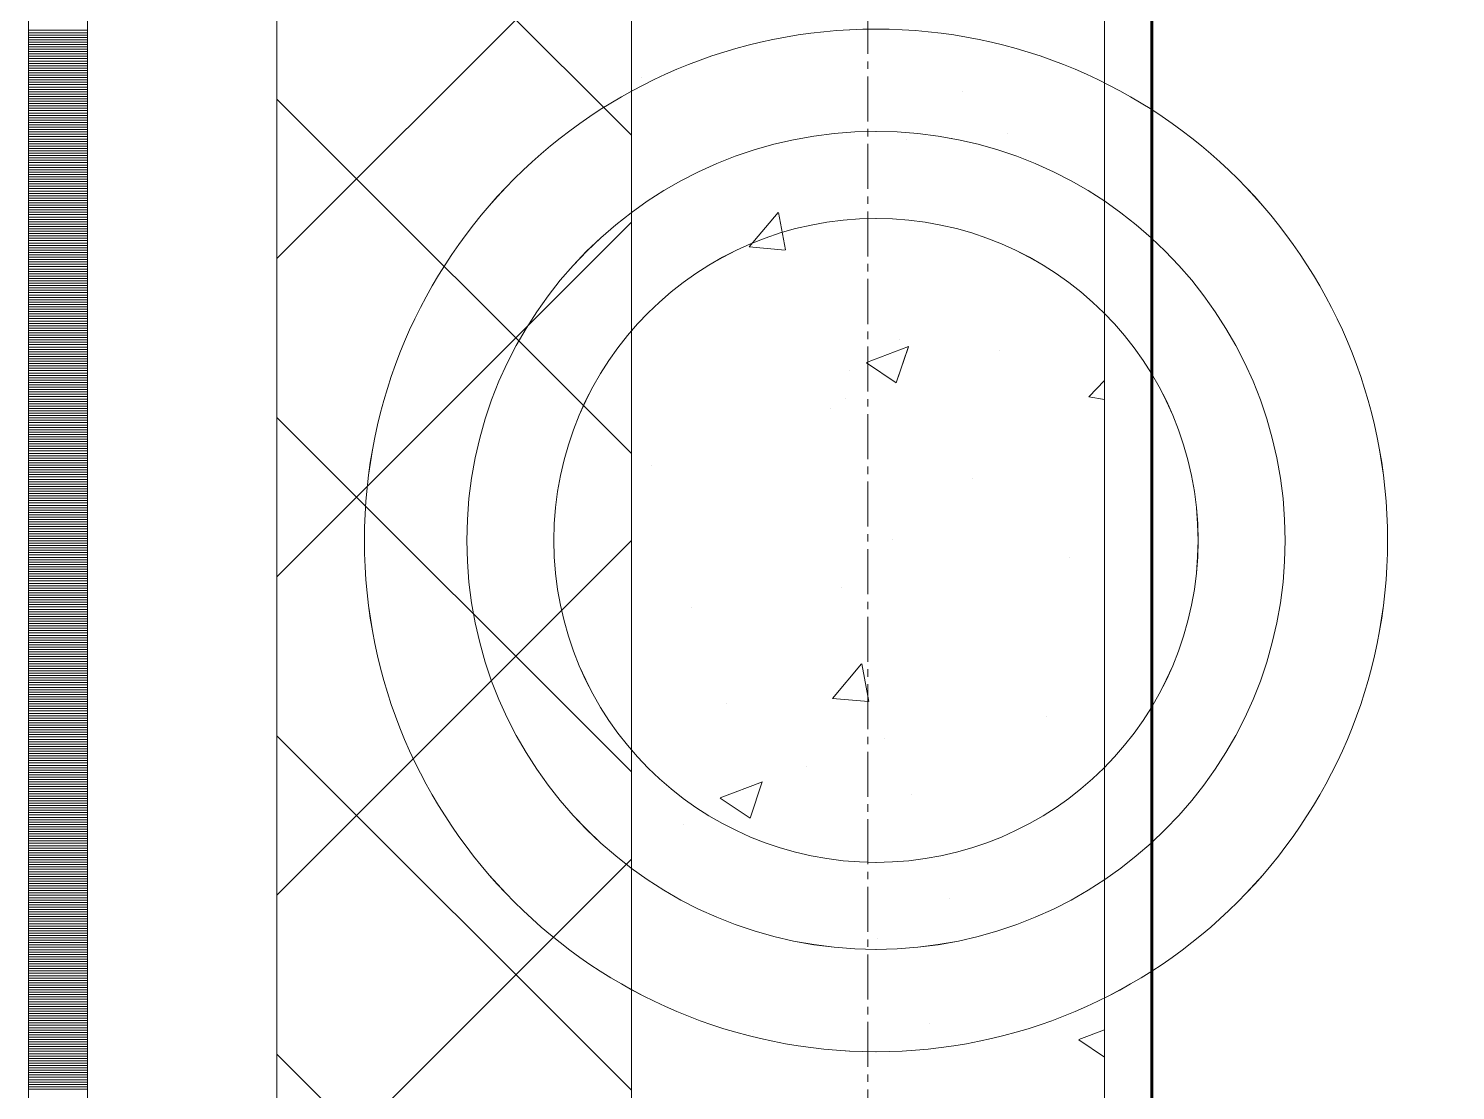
# Model space of a CAD drawing. Header units: millimetres. Extents: x 470010 to 1231400, y -134005 to 421770.
# Drawn here: x 672519 to 673122, y -78002 to -77553 of the extents above; entities that cross this region are included whole.
import ezdxf
from ezdxf.enums import TextEntityAlignment as Align

# ---------------------------------------------------------------- set-up
doc = ezdxf.new("R2010")
doc.units = ezdxf.units.MM
doc.linetypes.add('CENTER2', pattern=[28.575, 19.05, -3.175, 3.175, -3.175])
doc.linetypes.add('DASHED', pattern=[19.05, 12.7, -6.35])
doc.layers.get('Defpoints').update_dxf_attribs({"color": 140})
for name, color, linetype, lineweight in [('0) шп потолок', 3, 'Continuous', 60), ('АР_Стены ПЕНОблок', 52, 'Continuous', 20), ('АР_Тонкая', 254, 'Continuous', 5), ('АР_Утеплитель', 31, 'Continuous', 0), ('АР_Штриховка', 8, 'Continuous', 0)]:
    doc.layers.add(name, color=color, linetype=linetype, lineweight=lineweight)
doc.layers.add('АР_Делит', color=120, linetype='Continuous', lineweight=0, plot=False)
doc.layers.add('РД_Оси_100', color=7, linetype='Continuous', lineweight=0, true_color=0x525252)
doc.styles.add('style1', font='ARIALN.TTF')

# ---------------------------------------------------------------- blocks, each defined once
blk = doc.blocks.new('СОШ_2200_АР_ОСИ_М100_28.05.24')
at = {"layer": 'АР_Делит', "color": 251, "linetype": 'DASHED', "true_color": 0x636466}
blk.add_lwpolyline([(114955, 135155), (114955, -355), (93595.036, -355), (93595.036, 13855), (94145, 13855), (94145, 68320), (66055, 68320), (66055, 13857.73), (83455, 13857.73), (83455, -355), (45245, -355), (45245, 13145), (44695, 13145), (44695, 26755), (45245, 26755), (45245, 68320), (20455, 68320), (20455, 26755), (27955, 26755), (27955, 13145), (-355, 13145), (-355, 100855)], dxfattribs=at)
at = {"layer": 'РД_Оси_100', "color": 251, "linetype": 'CENTER2', "true_color": 0x636466}
blk.add_line((0, -6155), (0, 139938.679), dxfattribs=at)
blk = doc.blocks.new('A$C9108343f')
at = {"layer": '0) шп потолок'}
blk.add_lwpolyline([(14854.96, 26375), (14854.96, 29445), (7274.96, 29445), (7274.96, 20375), (14854.96, 20375), (14854.96, 25235)], dxfattribs=at)
at = {"layer": 'АР_Делит', "color": 18, "true_color": 0x000000}
for radius in [216.34, 173.04, 136.21]:
    blk.add_circle((7158.34, 22596.92), radius, dxfattribs=at)
at = {"layer": 'АР_Стены ПЕНОблок', "color": 18, "linetype": 'Continuous', "lineweight": 20, "true_color": 0x000000}
for p, q in [((7054.96, 97555), (7054.96, 21355)), ((7254.96, 21355), (7254.96, 97555))]:
    blk.add_line(p, q, dxfattribs=at)
at = {"layer": 'АР_Тонкая', "color": 18, "linetype": 'Continuous', "lineweight": 5, "true_color": 0x000000}
for p, q in [((6799.96, 97555), (6799.96, 21355)), ((6824.96, 97555), (6824.96, 21355)), ((6824.96, 21355), (6824.96, 97555)), ((6904.96, 21355), (6904.96, 97555))]:
    blk.add_line(p, q, dxfattribs=at)
at = {"layer": 'АР_Утеплитель', "color": 18, "linetype": 'Continuous', "lineweight": 0, "true_color": 0x000000}
for p, q in [((6904.96, 97555), (6904.96, 21355)), ((7054.96, 21355), (7054.96, 97555))]:
    blk.add_line(p, q, dxfattribs=at)
at = {"layer": 'АР_Штриховка', "color": 18, "linetype": 'Continuous', "lineweight": 0, "true_color": 0x000000}
for p, q in [((7054.96, 22768.37), (6904.96, 22918.37)), ((6904.96, 22716.23), (7054.96, 22866.23)), ((6799.96, 22812.75), (6824.96, 22812.75)), ((6799.96, 22811.75), (6824.96, 22811.75)), ((6799.96, 22810.75), (6824.96, 22810.75)), ((6799.96, 22809.75), (6824.96, 22809.75)), ((6799.96, 22808.75), (6824.96, 22808.75)), ((6799.96, 22807.75), (6824.96, 22807.75)), ((6799.96, 22806.75), (6824.96, 22806.75)), ((6799.96, 22805.75), (6824.96, 22805.75)), ((6799.96, 22804.75), (6824.96, 22804.75)), ((6799.96, 22803.75), (6824.96, 22803.75)), ((6799.96, 22802.75), (6824.96, 22802.75)), ((6799.96, 22801.75), (6824.96, 22801.75)), ((6799.96, 22800.75), (6824.96, 22800.75)), ((6799.96, 22799.75), (6824.96, 22799.75)), ((6799.96, 22798.75), (6824.96, 22798.75)), ((6799.96, 22797.75), (6824.96, 22797.75)), ((6799.96, 22796.75), (6824.96, 22796.75)), ((6799.96, 22795.75), (6824.96, 22795.75)), ((6799.96, 22794.75), (6824.96, 22794.75)), ((6799.96, 22793.75), (6824.96, 22793.75)), ((6799.96, 22792.75), (6824.96, 22792.75)), ((7059.36, 22792.65), (7059.36, 22792.65)), ((6799.96, 22791.75), (6824.96, 22791.75)), ((6799.96, 22790.75), (6824.96, 22790.75)), ((6799.96, 22789.75), (6824.96, 22789.75)), ((6799.96, 22788.75), (6824.96, 22788.75)), ((6799.96, 22787.75), (6824.96, 22787.75)), ((6799.96, 22786.75), (6824.96, 22786.75)), ((7194.95, 22786.92), (7194.95, 22786.92)), ((6799.96, 22785.75), (6824.96, 22785.75)), ((6799.96, 22784.75), (6824.96, 22784.75)), ((6799.96, 22783.75), (6824.96, 22783.75)), ((6799.96, 22782.75), (6824.96, 22782.75)), ((6799.96, 22781.75), (6824.96, 22781.75)), ((6799.96, 22780.75), (6824.96, 22780.75)), ((7054.96, 22633.66), (6904.96, 22783.66)), ((6799.96, 22779.75), (6824.96, 22779.75)), ((6799.96, 22778.75), (6824.96, 22778.75)), ((6799.96, 22777.75), (6824.96, 22777.75)), ((6799.96, 22776.75), (6824.96, 22776.75)), ((6799.96, 22775.75), (6824.96, 22775.75)), ((6799.96, 22774.75), (6824.96, 22774.75)), ((6799.96, 22773.75), (6824.96, 22773.75)), ((6799.96, 22772.75), (6824.96, 22772.75)), ((6799.96, 22771.75), (6824.96, 22771.75)), ((6799.96, 22770.75), (6824.96, 22770.75)), ((6799.96, 22769.75), (6824.96, 22769.75)), ((6799.96, 22768.75), (6824.96, 22768.75)), ((6799.96, 22767.75), (6824.96, 22767.75)), ((7213.86, 22769.07), (7213.86, 22769.07)), ((6799.96, 22766.75), (6824.96, 22766.75)), ((6799.96, 22765.75), (6824.96, 22765.75)), ((6799.96, 22764.75), (6824.96, 22764.75)), ((6799.96, 22763.75), (6824.96, 22763.75)), ((6799.96, 22762.75), (6824.96, 22762.75)), ((6799.96, 22761.75), (6824.96, 22761.75)), ((7171.34, 22766.57), (7171.34, 22766.57)), ((7190.36, 22767.16), (7190.36, 22767.16)), ((6799.96, 22760.75), (6824.96, 22760.75)), ((6799.96, 22759.75), (6824.96, 22759.75)), ((6799.96, 22758.75), (6824.96, 22758.75)), ((6799.96, 22757.75), (6824.96, 22757.75)), ((6799.96, 22756.75), (6824.96, 22756.75)), ((6799.96, 22755.75), (6824.96, 22755.75)), ((6799.96, 22754.75), (6824.96, 22754.75)), ((6799.96, 22753.75), (6824.96, 22753.75)), ((6799.96, 22752.75), (6824.96, 22752.75)), ((6799.96, 22751.75), (6824.96, 22751.75)), ((6799.96, 22750.75), (6824.96, 22750.75)), ((6799.96, 22749.75), (6824.96, 22749.75)), ((6799.96, 22748.75), (6824.96, 22748.75)), ((6799.96, 22747.75), (6824.96, 22747.75)), ((6799.96, 22746.75), (6824.96, 22746.75)), ((6799.96, 22745.75), (6824.96, 22745.75)), ((6799.96, 22744.75), (6824.96, 22744.75)), ((6799.96, 22743.75), (6824.96, 22743.75)), ((6799.96, 22742.75), (6824.96, 22742.75)), ((6799.96, 22741.75), (6824.96, 22741.75)), ((6799.96, 22740.75), (6824.96, 22740.75)), ((6799.96, 22739.75), (6824.96, 22739.75)), ((6799.96, 22738.75), (6824.96, 22738.75)), ((6799.96, 22737.75), (6824.96, 22737.75)), ((6799.96, 22736.75), (6824.96, 22736.75)), ((6799.96, 22735.75), (6824.96, 22735.75)), ((6799.96, 22734.75), (6824.96, 22734.75)), ((6799.96, 22733.75), (6824.96, 22733.75)), ((6799.96, 22732.75), (6824.96, 22732.75)), ((6799.96, 22731.75), (6824.96, 22731.75)), ((6904.96, 22581.53), (7054.96, 22731.53)), ((7104.71, 22721.11), (7116.95, 22735.71)), ((7120.02, 22719.81), (7117.08, 22735.73)), ((6799.96, 22730.75), (6824.96, 22730.75)), ((6799.96, 22729.75), (6824.96, 22729.75)), ((6799.96, 22728.75), (6824.96, 22728.75)), ((6799.96, 22727.75), (6824.96, 22727.75)), ((6799.96, 22726.75), (6824.96, 22726.75)), ((6799.96, 22725.75), (6824.96, 22725.75)), ((6799.96, 22724.75), (6824.96, 22724.75)), ((6799.96, 22723.75), (6824.96, 22723.75)), ((6799.96, 22722.75), (6824.96, 22722.75)), ((6799.96, 22721.75), (6824.96, 22721.75)), ((6799.96, 22720.75), (6824.96, 22720.75)), ((6799.96, 22719.75), (6824.96, 22719.75)), ((7104.71, 22721.11), (7119.89, 22719.78)), ((6799.96, 22718.75), (6824.96, 22718.75)), ((6799.96, 22717.75), (6824.96, 22717.75)), ((6799.96, 22716.75), (6824.96, 22716.75)), ((6799.96, 22715.75), (6824.96, 22715.75)), ((6799.96, 22714.75), (6824.96, 22714.75)), ((6799.96, 22713.75), (6824.96, 22713.75)), ((6799.96, 22712.75), (6824.96, 22712.75)), ((6799.96, 22711.75), (6824.96, 22711.75)), ((6799.96, 22710.75), (6824.96, 22710.75)), ((6799.96, 22709.75), (6824.96, 22709.75)), ((6799.96, 22708.75), (6824.96, 22708.75)), ((6799.96, 22707.75), (6824.96, 22707.75)), ((6799.96, 22706.75), (6824.96, 22706.75)), ((6799.96, 22705.75), (6824.96, 22705.75)), ((6799.96, 22704.75), (6824.96, 22704.75)), ((6799.96, 22703.75), (6824.96, 22703.75)), ((6799.96, 22702.75), (6824.96, 22702.75)), ((6799.96, 22701.75), (6824.96, 22701.75)), ((6799.96, 22700.75), (6824.96, 22700.75)), ((6799.96, 22699.75), (6824.96, 22699.75)), ((6799.96, 22698.75), (6824.96, 22698.75)), ((6799.96, 22697.75), (6824.96, 22697.75)), ((6799.96, 22696.75), (6824.96, 22696.75)), ((6799.96, 22695.75), (6824.96, 22695.75)), ((6799.96, 22694.75), (6824.96, 22694.75)), ((6799.96, 22693.75), (6824.96, 22693.75)), ((6799.96, 22692.75), (6824.96, 22692.75)), ((6799.96, 22691.75), (6824.96, 22691.75)), ((6799.96, 22690.75), (6824.96, 22690.75)), ((6799.96, 22689.75), (6824.96, 22689.75)), ((6799.96, 22688.75), (6824.96, 22688.75)), ((6799.96, 22687.75), (6824.96, 22687.75)), ((6799.96, 22686.75), (6824.96, 22686.75)), ((6799.96, 22685.75), (6824.96, 22685.75)), ((6799.96, 22684.75), (6824.96, 22684.75)), ((6799.96, 22683.75), (6824.96, 22683.75)), ((6799.96, 22682.75), (6824.96, 22682.75)), ((6799.96, 22681.75), (6824.96, 22681.75)), ((6799.96, 22680.75), (6824.96, 22680.75)), ((6799.96, 22679.75), (6824.96, 22679.75)), ((6799.96, 22678.75), (6824.96, 22678.75)), ((6799.96, 22677.75), (6824.96, 22677.75)), ((7154.31, 22672.19), (7172.1, 22679.02)), ((7166.9, 22663.55), (7172.05, 22678.89)), ((7168.26, 22682.02), (7168.26, 22682.02)), ((7210.63, 22677.26), (7210.63, 22677.26)), ((6799.96, 22676.75), (6824.96, 22676.75)), ((6799.96, 22675.75), (6824.96, 22675.75)), ((6799.96, 22674.75), (6824.96, 22674.75)), ((6799.96, 22673.75), (6824.96, 22673.75)), ((6799.96, 22672.75), (6824.96, 22672.75)), ((6799.96, 22671.75), (6824.96, 22671.75)), ((7154.26, 22672.07), (7166.89, 22663.55)), ((6799.96, 22670.75), (6824.96, 22670.75)), ((6799.96, 22669.75), (6824.96, 22669.75)), ((6799.96, 22668.75), (6824.96, 22668.75)), ((6799.96, 22667.75), (6824.96, 22667.75)), ((6799.96, 22666.75), (6824.96, 22666.75)), ((6799.96, 22665.75), (6824.96, 22665.75)), ((7147.04, 22668.89), (7147.04, 22668.89)), ((6799.96, 22664.75), (6824.96, 22664.75)), ((6799.96, 22663.75), (6824.96, 22663.75)), ((6799.96, 22662.75), (6824.96, 22662.75)), ((6799.96, 22661.75), (6824.96, 22661.75)), ((6799.96, 22660.75), (6824.96, 22660.75)), ((6799.96, 22659.75), (6824.96, 22659.75)), ((7248.36, 22657.69), (7254.96, 22664.57)), ((6799.96, 22658.75), (6824.96, 22658.75)), ((6799.96, 22657.75), (6824.96, 22657.75)), ((6799.96, 22656.75), (6824.96, 22656.75)), ((6799.96, 22655.75), (6824.96, 22655.75)), ((6799.96, 22654.75), (6824.96, 22654.75)), ((6799.96, 22653.75), (6824.96, 22653.75)), ((7145.49, 22657.13), (7145.49, 22657.13)), ((7248.39, 22657.63), (7254.96, 22656.61)), ((6799.96, 22652.75), (6824.96, 22652.75)), ((6799.96, 22651.75), (6824.96, 22651.75)), ((6799.96, 22650.75), (6824.96, 22650.75)), ((6799.96, 22649.75), (6824.96, 22649.75)), ((6799.96, 22648.75), (6824.96, 22648.75)), ((6799.96, 22647.75), (6824.96, 22647.75)), ((7054.96, 22498.96), (6904.96, 22648.96)), ((7139.24, 22652.84), (7139.24, 22652.84)), ((6799.96, 22646.75), (6824.96, 22646.75)), ((6799.96, 22645.75), (6824.96, 22645.75)), ((6799.96, 22644.75), (6824.96, 22644.75)), ((6799.96, 22643.75), (6824.96, 22643.75)), ((6799.96, 22642.75), (6824.96, 22642.75)), ((6799.96, 22641.75), (6824.96, 22641.75)), ((6799.96, 22640.75), (6824.96, 22640.75)), ((6799.96, 22639.75), (6824.96, 22639.75)), ((6799.96, 22638.75), (6824.96, 22638.75)), ((6799.96, 22637.75), (6824.96, 22637.75)), ((6799.96, 22636.75), (6824.96, 22636.75)), ((6799.96, 22635.75), (6824.96, 22635.75)), ((6799.96, 22634.75), (6824.96, 22634.75)), ((6799.96, 22633.75), (6824.96, 22633.75)), ((6799.96, 22632.75), (6824.96, 22632.75)), ((6799.96, 22631.75), (6824.96, 22631.75)), ((6799.96, 22630.75), (6824.96, 22630.75)), ((6799.96, 22629.75), (6824.96, 22629.75)), ((6799.96, 22628.75), (6824.96, 22628.75)), ((6799.96, 22627.75), (6824.96, 22627.75)), ((6799.96, 22626.75), (6824.96, 22626.75)), ((6799.96, 22625.75), (6824.96, 22625.75)), ((6799.96, 22624.75), (6824.96, 22624.75)), ((6799.96, 22623.75), (6824.96, 22623.75)), ((7063.45, 22628.74), (7063.45, 22628.74)), ((7199.04, 22623.01), (7199.04, 22623.01)), ((6799.96, 22622.75), (6824.96, 22622.75)), ((6799.96, 22621.75), (6824.96, 22621.75)), ((6799.96, 22620.75), (6824.96, 22620.75)), ((6799.96, 22619.75), (6824.96, 22619.75)), ((6799.96, 22618.75), (6824.96, 22618.75)), ((6799.96, 22617.75), (6824.96, 22617.75)), ((6799.96, 22616.75), (6824.96, 22616.75)), ((6799.96, 22615.75), (6824.96, 22615.75)), ((6799.96, 22614.75), (6824.96, 22614.75)), ((6799.96, 22613.75), (6824.96, 22613.75)), ((6799.96, 22612.75), (6824.96, 22612.75)), ((6799.96, 22611.75), (6824.96, 22611.75)), ((6799.96, 22610.75), (6824.96, 22610.75)), ((6799.96, 22609.75), (6824.96, 22609.75)), ((6799.96, 22608.75), (6824.96, 22608.75)), ((6799.96, 22607.75), (6824.96, 22607.75)), ((6799.96, 22606.75), (6824.96, 22606.75)), ((6799.96, 22605.75), (6824.96, 22605.75)), ((6799.96, 22604.75), (6824.96, 22604.75)), ((6799.96, 22603.75), (6824.96, 22603.75)), ((6799.96, 22602.75), (6824.96, 22602.75)), ((6799.96, 22601.75), (6824.96, 22601.75)), ((6799.96, 22600.75), (6824.96, 22600.75)), ((6799.96, 22599.75), (6824.96, 22599.75)), ((6799.96, 22598.75), (6824.96, 22598.75)), ((6799.96, 22597.75), (6824.96, 22597.75)), ((6799.96, 22596.75), (6824.96, 22596.75)), ((6799.96, 22595.75), (6824.96, 22595.75)), ((6799.96, 22594.75), (6824.96, 22594.75)), ((6799.96, 22593.75), (6824.96, 22593.75)), ((6799.96, 22592.75), (6824.96, 22592.75)), ((6904.96, 22446.82), (7054.96, 22596.82)), ((7165.17, 22597.46), (7165.17, 22597.46)), ((6799.96, 22591.75), (6824.96, 22591.75)), ((6799.96, 22590.75), (6824.96, 22590.75)), ((6799.96, 22589.75), (6824.96, 22589.75)), ((6799.96, 22588.75), (6824.96, 22588.75)), ((6799.96, 22587.75), (6824.96, 22587.75)), ((6799.96, 22586.75), (6824.96, 22586.75)), ((7240, 22589.75), (7240, 22589.75)), ((6799.96, 22585.75), (6824.96, 22585.75)), ((6799.96, 22584.75), (6824.96, 22584.75)), ((6799.96, 22583.75), (6824.96, 22583.75)), ((6799.96, 22582.75), (6824.96, 22582.75)), ((6799.96, 22581.75), (6824.96, 22581.75)), ((6799.96, 22580.75), (6824.96, 22580.75)), ((6799.96, 22579.75), (6824.96, 22579.75)), ((6799.96, 22578.75), (6824.96, 22578.75)), ((6799.96, 22577.75), (6824.96, 22577.75)), ((6799.96, 22576.75), (6824.96, 22576.75)), ((6799.96, 22575.75), (6824.96, 22575.75)), ((6799.96, 22574.75), (6824.96, 22574.75)), ((7143.81, 22577.08), (7143.81, 22577.08)), ((6799.96, 22573.75), (6824.96, 22573.75)), ((6799.96, 22572.75), (6824.96, 22572.75)), ((6799.96, 22571.75), (6824.96, 22571.75)), ((6799.96, 22570.75), (6824.96, 22570.75)), ((6799.96, 22569.75), (6824.96, 22569.75)), ((6799.96, 22568.75), (6824.96, 22568.75)), ((7080.22, 22568.71), (7080.22, 22568.71)), ((6799.96, 22567.75), (6824.96, 22567.75)), ((6799.96, 22566.75), (6824.96, 22566.75)), ((6799.96, 22565.75), (6824.96, 22565.75)), ((6799.96, 22564.75), (6824.96, 22564.75)), ((6799.96, 22563.75), (6824.96, 22563.75)), ((6799.96, 22562.75), (6824.96, 22562.75)), ((6799.96, 22561.75), (6824.96, 22561.75)), ((6799.96, 22560.75), (6824.96, 22560.75)), ((6799.96, 22559.75), (6824.96, 22559.75)), ((6799.96, 22558.75), (6824.96, 22558.75)), ((6799.96, 22557.75), (6824.96, 22557.75)), ((6799.96, 22556.75), (6824.96, 22556.75)), ((6799.96, 22555.75), (6824.96, 22555.75)), ((6799.96, 22554.75), (6824.96, 22554.75)), ((6799.96, 22553.75), (6824.96, 22553.75)), ((6799.96, 22552.75), (6824.96, 22552.75)), ((6799.96, 22551.75), (6824.96, 22551.75)), ((6799.96, 22550.75), (6824.96, 22550.75)), ((6799.96, 22549.75), (6824.96, 22549.75)), ((6799.96, 22548.75), (6824.96, 22548.75)), ((6799.96, 22547.75), (6824.96, 22547.75)), ((6799.96, 22546.75), (6824.96, 22546.75)), ((6799.96, 22545.75), (6824.96, 22545.75)), ((6799.96, 22544.75), (6824.96, 22544.75)), ((7139.95, 22530.06), (7152.2, 22544.65)), ((7155.26, 22528.75), (7152.33, 22544.67)), ((6799.96, 22543.75), (6824.96, 22543.75)), ((6799.96, 22542.75), (6824.96, 22542.75)), ((6799.96, 22541.75), (6824.96, 22541.75)), ((6799.96, 22540.75), (6824.96, 22540.75)), ((6799.96, 22539.75), (6824.96, 22539.75)), ((6799.96, 22538.75), (6824.96, 22538.75)), ((6799.96, 22537.75), (6824.96, 22537.75)), ((6799.96, 22536.75), (6824.96, 22536.75)), ((6799.96, 22535.75), (6824.96, 22535.75)), ((6799.96, 22534.75), (6824.96, 22534.75)), ((6799.96, 22533.75), (6824.96, 22533.75)), ((6799.96, 22532.75), (6824.96, 22532.75)), ((6799.96, 22531.75), (6824.96, 22531.75)), ((6799.96, 22530.75), (6824.96, 22530.75)), ((6799.96, 22529.75), (6824.96, 22529.75)), ((6799.96, 22528.75), (6824.96, 22528.75)), ((6799.96, 22527.75), (6824.96, 22527.75)), ((6799.96, 22526.75), (6824.96, 22526.75)), ((7094.95, 22528.02), (7094.95, 22528.02)), ((7139.95, 22530.05), (7155.13, 22528.73)), ((6799.96, 22525.75), (6824.96, 22525.75)), ((6799.96, 22524.75), (6824.96, 22524.75)), ((6799.96, 22523.75), (6824.96, 22523.75)), ((6799.96, 22522.75), (6824.96, 22522.75)), ((6799.96, 22521.75), (6824.96, 22521.75)), ((6799.96, 22520.75), (6824.96, 22520.75)), ((7230.54, 22522.29), (7230.54, 22522.29)), ((6799.96, 22519.75), (6824.96, 22519.75)), ((6799.96, 22518.75), (6824.96, 22518.75)), ((6799.96, 22517.75), (6824.96, 22517.75)), ((6799.96, 22516.75), (6824.96, 22516.75)), ((6799.96, 22515.75), (6824.96, 22515.75)), ((6799.96, 22514.75), (6824.96, 22514.75)), ((7054.96, 22364.26), (6904.96, 22514.26)), ((6799.96, 22513.75), (6824.96, 22513.75)), ((6799.96, 22512.75), (6824.96, 22512.75)), ((6799.96, 22511.75), (6824.96, 22511.75)), ((6799.96, 22510.75), (6824.96, 22510.75)), ((6799.96, 22509.75), (6824.96, 22509.75)), ((6799.96, 22508.75), (6824.96, 22508.75)), ((7162.08, 22512.91), (7162.08, 22512.91)), ((6799.96, 22507.75), (6824.96, 22507.75)), ((6799.96, 22506.75), (6824.96, 22506.75)), ((6799.96, 22505.75), (6824.96, 22505.75)), ((6799.96, 22504.75), (6824.96, 22504.75)), ((6799.96, 22503.75), (6824.96, 22503.75)), ((6799.96, 22502.75), (6824.96, 22502.75)), ((6799.96, 22501.75), (6824.96, 22501.75)), ((6799.96, 22500.75), (6824.96, 22500.75)), ((6799.96, 22499.75), (6824.96, 22499.75)), ((6799.96, 22498.75), (6824.96, 22498.75)), ((6799.96, 22497.75), (6824.96, 22497.75)), ((6799.96, 22496.75), (6824.96, 22496.75)), ((7128.75, 22501.29), (7128.75, 22501.29)), ((6799.96, 22495.75), (6824.96, 22495.75)), ((6799.96, 22494.75), (6824.96, 22494.75)), ((6799.96, 22493.75), (6824.96, 22493.75)), ((6799.96, 22492.75), (6824.96, 22492.75)), ((6799.96, 22491.75), (6824.96, 22491.75)), ((6799.96, 22490.75), (6824.96, 22490.75)), ((7092.51, 22488), (7110.29, 22494.83)), ((7105.1, 22479.36), (7110.25, 22494.71)), ((6799.96, 22489.75), (6824.96, 22489.75)), ((6799.96, 22488.75), (6824.96, 22488.75)), ((6799.96, 22487.75), (6824.96, 22487.75)), ((6799.96, 22486.75), (6824.96, 22486.75)), ((6799.96, 22485.75), (6824.96, 22485.75)), ((6799.96, 22484.75), (6824.96, 22484.75)), ((7092.46, 22487.88), (7105.09, 22479.36)), ((7173.19, 22489.57), (7173.19, 22489.57)), ((6799.96, 22483.75), (6824.96, 22483.75)), ((6799.96, 22482.75), (6824.96, 22482.75)), ((6799.96, 22481.75), (6824.96, 22481.75)), ((6799.96, 22480.75), (6824.96, 22480.75)), ((6799.96, 22479.75), (6824.96, 22479.75)), ((6799.96, 22478.75), (6824.96, 22478.75)), ((6799.96, 22477.75), (6824.96, 22477.75)), ((6799.96, 22476.75), (6824.96, 22476.75)), ((6799.96, 22475.75), (6824.96, 22475.75)), ((6799.96, 22474.75), (6824.96, 22474.75)), ((6799.96, 22473.75), (6824.96, 22473.75)), ((6799.96, 22472.75), (6824.96, 22472.75)), ((7076.99, 22476.9), (7076.99, 22476.9)), ((6799.96, 22471.75), (6824.96, 22471.75)), ((6799.96, 22470.75), (6824.96, 22470.75)), ((6799.96, 22469.75), (6824.96, 22469.75)), ((6799.96, 22468.75), (6824.96, 22468.75)), ((6799.96, 22467.75), (6824.96, 22467.75)), ((6799.96, 22466.75), (6824.96, 22466.75)), ((6799.96, 22465.75), (6824.96, 22465.75)), ((6799.96, 22464.75), (6824.96, 22464.75)), ((6799.96, 22463.75), (6824.96, 22463.75)), ((6799.96, 22462.75), (6824.96, 22462.75)), ((6799.96, 22461.75), (6824.96, 22461.75)), ((6799.96, 22460.75), (6824.96, 22460.75)), ((6904.96, 22312.12), (7054.96, 22462.12)), ((6799.96, 22459.75), (6824.96, 22459.75)), ((6799.96, 22458.75), (6824.96, 22458.75)), ((6799.96, 22457.75), (6824.96, 22457.75)), ((6799.96, 22456.75), (6824.96, 22456.75)), ((6799.96, 22455.75), (6824.96, 22455.75)), ((6799.96, 22454.75), (6824.96, 22454.75)), ((6799.96, 22453.75), (6824.96, 22453.75)), ((6799.96, 22452.75), (6824.96, 22452.75)), ((6799.96, 22451.75), (6824.96, 22451.75)), ((6799.96, 22450.75), (6824.96, 22450.75)), ((6799.96, 22449.75), (6824.96, 22449.75)), ((6799.96, 22448.75), (6824.96, 22448.75)), ((6799.96, 22447.75), (6824.96, 22447.75)), ((6799.96, 22446.75), (6824.96, 22446.75)), ((6799.96, 22445.75), (6824.96, 22445.75)), ((6799.96, 22444.75), (6824.96, 22444.75)), ((6799.96, 22443.75), (6824.96, 22443.75)), ((6799.96, 22442.75), (6824.96, 22442.75)), ((7189.61, 22445.52), (7189.61, 22445.52)), ((6799.96, 22441.75), (6824.96, 22441.75)), ((6799.96, 22440.75), (6824.96, 22440.75)), ((6799.96, 22439.75), (6824.96, 22439.75)), ((6799.96, 22438.75), (6824.96, 22438.75)), ((6799.96, 22437.75), (6824.96, 22437.75)), ((6799.96, 22436.75), (6824.96, 22436.75)), ((6799.96, 22435.75), (6824.96, 22435.75)), ((6799.96, 22434.75), (6824.96, 22434.75)), ((6799.96, 22433.75), (6824.96, 22433.75)), ((6799.96, 22432.75), (6824.96, 22432.75)), ((6799.96, 22431.75), (6824.96, 22431.75)), ((6799.96, 22430.75), (6824.96, 22430.75)), ((6799.96, 22429.75), (6824.96, 22429.75)), ((6799.96, 22428.75), (6824.96, 22428.75)), ((6799.96, 22427.75), (6824.96, 22427.75)), ((6799.96, 22426.75), (6824.96, 22426.75)), ((6799.96, 22425.75), (6824.96, 22425.75)), ((6799.96, 22424.75), (6824.96, 22424.75)), ((6799.96, 22423.75), (6824.96, 22423.75)), ((7158.99, 22428.35), (7158.99, 22428.35)), ((6799.96, 22422.75), (6824.96, 22422.75)), ((6799.96, 22421.75), (6824.96, 22421.75)), ((6799.96, 22420.75), (6824.96, 22420.75)), ((6799.96, 22419.75), (6824.96, 22419.75)), ((6799.96, 22418.75), (6824.96, 22418.75)), ((6799.96, 22417.75), (6824.96, 22417.75)), ((6799.96, 22416.75), (6824.96, 22416.75)), ((6799.96, 22415.75), (6824.96, 22415.75)), ((6799.96, 22414.75), (6824.96, 22414.75)), ((6799.96, 22413.75), (6824.96, 22413.75)), ((6799.96, 22412.75), (6824.96, 22412.75)), ((6799.96, 22411.75), (6824.96, 22411.75)), ((6799.96, 22410.75), (6824.96, 22410.75)), ((6799.96, 22409.75), (6824.96, 22409.75)), ((6799.96, 22408.75), (6824.96, 22408.75)), ((6799.96, 22407.75), (6824.96, 22407.75)), ((6799.96, 22406.75), (6824.96, 22406.75)), ((6799.96, 22405.75), (6824.96, 22405.75)), ((6799.96, 22404.75), (6824.96, 22404.75)), ((6799.96, 22403.75), (6824.96, 22403.75)), ((6799.96, 22402.75), (6824.96, 22402.75)), ((6799.96, 22401.75), (6824.96, 22401.75)), ((6799.96, 22400.75), (6824.96, 22400.75)), ((6799.96, 22399.75), (6824.96, 22399.75)), ((6799.96, 22398.75), (6824.96, 22398.75)), ((6799.96, 22397.75), (6824.96, 22397.75)), ((6799.96, 22396.75), (6824.96, 22396.75)), ((6799.96, 22395.75), (6824.96, 22395.75)), ((6799.96, 22394.75), (6824.96, 22394.75)), ((6799.96, 22393.75), (6824.96, 22393.75)), ((6799.96, 22392.75), (6824.96, 22392.75)), ((6799.96, 22391.75), (6824.96, 22391.75)), ((6799.96, 22390.75), (6824.96, 22390.75)), ((6799.96, 22389.75), (6824.96, 22389.75)), ((6799.96, 22388.75), (6824.96, 22388.75)), ((6799.96, 22387.75), (6824.96, 22387.75)), ((7106.37, 22389.38), (7106.37, 22389.38)), ((7181.08, 22392.49), (7181.08, 22392.49)), ((7244.12, 22385.74), (7254.96, 22389.9)), ((6799.96, 22386.75), (6824.96, 22386.75)), ((6799.96, 22385.75), (6824.96, 22385.75)), ((6799.96, 22384.75), (6824.96, 22384.75)), ((6799.96, 22383.75), (6824.96, 22383.75)), ((6799.96, 22382.75), (6824.96, 22382.75)), ((6799.96, 22381.75), (6824.96, 22381.75)), ((7244.07, 22385.62), (7254.96, 22378.27)), ((6799.96, 22380.75), (6824.96, 22380.75)), ((6799.96, 22379.75), (6824.96, 22379.75)), ((6799.96, 22378.75), (6824.96, 22378.75)), ((6799.96, 22377.75), (6824.96, 22377.75)), ((6799.96, 22376.75), (6824.96, 22376.75)), ((6799.96, 22375.75), (6824.96, 22375.75)), ((7054.96, 22229.55), (6904.96, 22379.55)), ((6799.96, 22374.75), (6824.96, 22374.75)), ((6799.96, 22373.75), (6824.96, 22373.75)), ((6799.96, 22372.75), (6824.96, 22372.75)), ((6799.96, 22371.75), (6824.96, 22371.75)), ((6799.96, 22370.75), (6824.96, 22370.75)), ((6799.96, 22369.75), (6824.96, 22369.75)), ((6799.96, 22368.75), (6824.96, 22368.75)), ((6799.96, 22367.75), (6824.96, 22367.75)), ((6799.96, 22366.75), (6824.96, 22366.75)), ((6799.96, 22365.75), (6824.96, 22365.75)), ((6799.96, 22364.75), (6824.96, 22364.75))]:
    blk.add_line(p, q, dxfattribs=at)
at = {"layer": 'РД_Оси_100'}
blk.add_blockref('СОШ_2200_АР_ОСИ_М100_28.05.24', (7154.96, 6755), dxfattribs=at)
at = {"layer": 'Defpoints', "color": 18, "true_color": 0x000000, "style": 'style1'}
for p in [(143949.34, 316089.12), (143974.98, 281639.5), (143890.4, 273244.71), (143839.99, 264276.81), (143967.75, 254892.38), (12251.96, 104178.14), (12382.58, 96023.14)]:
    blk.add_attdef('АР-ПОМЕЩЕНИЕ:НАИМЕНОВАНИЕ', text='', height=100, dxfattribs=at).set_placement(p, align=Align.MIDDLE)
at = {"layer": 'Defpoints', "color": 18, "true_color": 0x000000, "style": 'style1', "flags": 8}
for p in [(143951.3, 279099.09), (143848.34, 269251.11), (143875.33, 260094.25), (144049.74, 250824.7), (163419.28, 238153.36), (155897.46, 237965.97), (183037.2, 237965.97), (143342.94, 237876.19)]:
    blk.add_attdef('АР-ПОМЕЩЕНИЕ:НАИМЕНОВАНИЕ', text='', height=100, dxfattribs=at).set_placement(p, align=Align.MIDDLE)

msp = doc.modelspace()

# ---------------------------------------------------------------- linework, layer by layer
at = {"layer": '0) шп потолок'}
msp.add_lwpolyline([(680573.57, -73991.242), (680573.57, -70921.242), (672993.57, -70921.242), (672993.57, -79991.242), (680573.57, -79991.242), (680573.57, -75131.242)], dxfattribs=at)
at = {"layer": 'АР_Делит', "color": 18, "true_color": 0x000000}
for radius in [216.336, 173.036, 136.212]:
    msp.add_circle((672876.957, -77769.322), radius, dxfattribs=at)
at = {"layer": 'АР_Стены ПЕНОблок', "color": 18, "linetype": 'Continuous', "lineweight": 20, "true_color": 0x000000}
for p, q in [((672773.57, -2811.242), (672773.57, -79011.242)), ((672973.57, -79011.242), (672973.57, -2811.242))]:
    msp.add_line(p, q, dxfattribs=at)
at = {"layer": 'АР_Тонкая', "color": 18, "linetype": 'Continuous', "lineweight": 5, "true_color": 0x000000}
for p, q in [((672518.57, -2811.242), (672518.57, -79011.242)), ((672543.57, -2811.242), (672543.57, -79011.242)), ((672543.57, -79011.242), (672543.57, -2811.242)), ((672623.57, -79011.242), (672623.57, -2811.242))]:
    msp.add_line(p, q, dxfattribs=at)
at = {"layer": 'АР_Утеплитель', "color": 18, "linetype": 'Continuous', "lineweight": 0, "true_color": 0x000000}
for p, q in [((672623.57, -2811.242), (672623.57, -79011.242)), ((672773.57, -79011.242), (672773.57, -2811.242))]:
    msp.add_line(p, q, dxfattribs=at)
at = {"layer": 'АР_Штриховка', "color": 18, "linetype": 'Continuous', "lineweight": 0, "true_color": 0x000000}
for p, q in [((672773.57, -77597.874), (672623.57, -77447.874)), ((672623.57, -77650.011), (672773.57, -77500.011)), ((672518.57, -77553.492), (672543.57, -77553.492)), ((672518.57, -77554.492), (672543.57, -77554.492)), ((672518.57, -77555.492), (672543.57, -77555.492)), ((672518.57, -77556.492), (672543.57, -77556.492)), ((672518.57, -77557.492), (672543.57, -77557.492)), ((672518.57, -77558.492), (672543.57, -77558.492)), ((672518.57, -77559.492), (672543.57, -77559.492)), ((672518.57, -77560.492), (672543.57, -77560.492)), ((672518.57, -77561.492), (672543.57, -77561.492)), ((672518.57, -77562.492), (672543.57, -77562.492)), ((672518.57, -77563.492), (672543.57, -77563.492)), ((672518.57, -77564.492), (672543.57, -77564.492)), ((672518.57, -77565.492), (672543.57, -77565.492)), ((672518.57, -77566.492), (672543.57, -77566.492)), ((672518.57, -77567.492), (672543.57, -77567.492)), ((672518.57, -77568.492), (672543.57, -77568.492)), ((672518.57, -77569.492), (672543.57, -77569.492)), ((672518.57, -77570.492), (672543.57, -77570.492)), ((672518.57, -77571.492), (672543.57, -77571.492)), ((672518.57, -77572.492), (672543.57, -77572.492)), ((672518.57, -77573.492), (672543.57, -77573.492)), ((672518.57, -77574.492), (672543.57, -77574.492)), ((672518.57, -77575.492), (672543.57, -77575.492)), ((672518.57, -77576.492), (672543.57, -77576.492)), ((672518.57, -77577.492), (672543.57, -77577.492)), ((672518.57, -77578.492), (672543.57, -77578.492)), ((672518.57, -77579.492), (672543.57, -77579.492)), ((672518.57, -77580.492), (672543.57, -77580.492)), ((672518.57, -77581.492), (672543.57, -77581.492)), ((672518.57, -77582.492), (672543.57, -77582.492)), ((672518.57, -77583.492), (672543.57, -77583.492)), ((672773.57, -77732.578), (672623.57, -77582.578)), ((672518.57, -77584.492), (672543.57, -77584.492)), ((672518.57, -77585.492), (672543.57, -77585.492)), ((672518.57, -77586.492), (672543.57, -77586.492)), ((672518.57, -77587.492), (672543.57, -77587.492)), ((672518.57, -77588.492), (672543.57, -77588.492)), ((672518.57, -77589.492), (672543.57, -77589.492)), ((672518.57, -77590.492), (672543.57, -77590.492)), ((672518.57, -77591.492), (672543.57, -77591.492)), ((672518.57, -77592.492), (672543.57, -77592.492)), ((672518.57, -77593.492), (672543.57, -77593.492)), ((672518.57, -77594.492), (672543.57, -77594.492)), ((672518.57, -77595.492), (672543.57, -77595.492)), ((672518.57, -77596.492), (672543.57, -77596.492)), ((672518.57, -77597.492), (672543.57, -77597.492)), ((672518.57, -77598.492), (672543.57, -77598.492)), ((672518.57, -77599.492), (672543.57, -77599.492)), ((672518.57, -77600.492), (672543.57, -77600.492)), ((672518.57, -77601.492), (672543.57, -77601.492)), ((672518.57, -77602.492), (672543.57, -77602.492)), ((672518.57, -77603.492), (672543.57, -77603.492)), ((672518.57, -77604.492), (672543.57, -77604.492)), ((672518.57, -77605.492), (672543.57, -77605.492)), ((672518.57, -77606.492), (672543.57, -77606.492)), ((672518.57, -77607.492), (672543.57, -77607.492)), ((672518.57, -77608.492), (672543.57, -77608.492)), ((672518.57, -77609.492), (672543.57, -77609.492)), ((672518.57, -77610.492), (672543.57, -77610.492)), ((672518.57, -77611.492), (672543.57, -77611.492)), ((672518.57, -77612.492), (672543.57, -77612.492)), ((672518.57, -77613.492), (672543.57, -77613.492)), ((672518.57, -77614.492), (672543.57, -77614.492)), ((672518.57, -77615.492), (672543.57, -77615.492)), ((672518.57, -77616.492), (672543.57, -77616.492)), ((672518.57, -77617.492), (672543.57, -77617.492)), ((672518.57, -77618.492), (672543.57, -77618.492)), ((672518.57, -77619.492), (672543.57, -77619.492)), ((672518.57, -77620.492), (672543.57, -77620.492)), ((672518.57, -77621.492), (672543.57, -77621.492)), ((672518.57, -77622.492), (672543.57, -77622.492)), ((672518.57, -77623.492), (672543.57, -77623.492)), ((672518.57, -77624.492), (672543.57, -77624.492)), ((672518.57, -77625.492), (672543.57, -77625.492)), ((672518.57, -77626.492), (672543.57, -77626.492)), ((672518.57, -77627.492), (672543.57, -77627.492)), ((672518.57, -77628.492), (672543.57, -77628.492)), ((672518.57, -77629.492), (672543.57, -77629.492)), ((672518.57, -77630.492), (672543.57, -77630.492)), ((672518.57, -77631.492), (672543.57, -77631.492)), ((672823.321, -77645.128), (672835.566, -77630.535)), ((672838.632, -77646.436), (672835.695, -77630.515)), ((672518.57, -77632.492), (672543.57, -77632.492)), ((672518.57, -77633.492), (672543.57, -77633.492)), ((672518.57, -77634.492), (672543.57, -77634.492)), ((672518.57, -77635.492), (672543.57, -77635.492)), ((672518.57, -77636.492), (672543.57, -77636.492)), ((672518.57, -77637.492), (672543.57, -77637.492)), ((672623.57, -77784.715), (672773.57, -77634.715)), ((672518.57, -77638.492), (672543.57, -77638.492)), ((672518.57, -77639.492), (672543.57, -77639.492)), ((672518.57, -77640.492), (672543.57, -77640.492)), ((672518.57, -77641.492), (672543.57, -77641.492)), ((672518.57, -77642.492), (672543.57, -77642.492)), ((672518.57, -77643.492), (672543.57, -77643.492)), ((672518.57, -77644.492), (672543.57, -77644.492)), ((672518.57, -77645.492), (672543.57, -77645.492)), ((672518.57, -77646.492), (672543.57, -77646.492)), ((672518.57, -77647.492), (672543.57, -77647.492)), ((672518.57, -77648.492), (672543.57, -77648.492)), ((672518.57, -77649.492), (672543.57, -77649.492)), ((672823.32, -77645.132), (672838.502, -77646.46)), ((672518.57, -77650.492), (672543.57, -77650.492)), ((672518.57, -77651.492), (672543.57, -77651.492)), ((672518.57, -77652.492), (672543.57, -77652.492)), ((672518.57, -77653.492), (672543.57, -77653.492)), ((672518.57, -77654.492), (672543.57, -77654.492)), ((672518.57, -77655.492), (672543.57, -77655.492)), ((672518.57, -77656.492), (672543.57, -77656.492)), ((672518.57, -77657.492), (672543.57, -77657.492)), ((672518.57, -77658.492), (672543.57, -77658.492)), ((672518.57, -77659.492), (672543.57, -77659.492)), ((672518.57, -77660.492), (672543.57, -77660.492)), ((672518.57, -77661.492), (672543.57, -77661.492)), ((672518.57, -77662.492), (672543.57, -77662.492)), ((672518.57, -77663.492), (672543.57, -77663.492)), ((672518.57, -77664.492), (672543.57, -77664.492)), ((672518.57, -77665.492), (672543.57, -77665.492)), ((672518.57, -77666.492), (672543.57, -77666.492)), ((672518.57, -77667.492), (672543.57, -77667.492)), ((672518.57, -77668.492), (672543.57, -77668.492)), ((672518.57, -77669.492), (672543.57, -77669.492)), ((672518.57, -77670.492), (672543.57, -77670.492)), ((672518.57, -77671.492), (672543.57, -77671.492)), ((672518.57, -77672.492), (672543.57, -77672.492)), ((672518.57, -77673.492), (672543.57, -77673.492)), ((672518.57, -77674.492), (672543.57, -77674.492)), ((672518.57, -77675.492), (672543.57, -77675.492)), ((672518.57, -77676.492), (672543.57, -77676.492)), ((672518.57, -77677.492), (672543.57, -77677.492)), ((672518.57, -77678.492), (672543.57, -77678.492)), ((672518.57, -77679.492), (672543.57, -77679.492)), ((672518.57, -77680.492), (672543.57, -77680.492)), ((672518.57, -77681.492), (672543.57, -77681.492)), ((672518.57, -77682.492), (672543.57, -77682.492)), ((672518.57, -77683.492), (672543.57, -77683.492)), ((672518.57, -77684.492), (672543.57, -77684.492)), ((672518.57, -77685.492), (672543.57, -77685.492)), ((672518.57, -77686.492), (672543.57, -77686.492)), ((672518.57, -77687.492), (672543.57, -77687.492)), ((672518.57, -77688.492), (672543.57, -77688.492)), ((672518.57, -77689.492), (672543.57, -77689.492)), ((672518.57, -77690.492), (672543.57, -77690.492)), ((672518.57, -77691.492), (672543.57, -77691.492)), ((672518.57, -77692.492), (672543.57, -77692.492)), ((672872.924, -77694.052), (672890.708, -77687.225)), ((672885.514, -77702.697), (672890.664, -77687.348)), ((672518.57, -77693.492), (672543.57, -77693.492)), ((672518.57, -77694.492), (672543.57, -77694.492)), ((672518.57, -77695.492), (672543.57, -77695.492)), ((672518.57, -77696.492), (672543.57, -77696.492)), ((672518.57, -77697.492), (672543.57, -77697.492)), ((672518.57, -77698.492), (672543.57, -77698.492)), ((672872.869, -77694.171), (672885.504, -77702.694)), ((672518.57, -77699.492), (672543.57, -77699.492)), ((672518.57, -77700.492), (672543.57, -77700.492)), ((672518.57, -77701.492), (672543.57, -77701.492)), ((672518.57, -77702.492), (672543.57, -77702.492)), ((672518.57, -77703.492), (672543.57, -77703.492)), ((672518.57, -77704.492), (672543.57, -77704.492)), ((672966.97, -77708.553), (672973.57, -77701.675)), ((672518.57, -77705.492), (672543.57, -77705.492)), ((672518.57, -77706.492), (672543.57, -77706.492)), ((672518.57, -77707.492), (672543.57, -77707.492)), ((672518.57, -77708.492), (672543.57, -77708.492)), ((672518.57, -77709.492), (672543.57, -77709.492)), ((672518.57, -77710.492), (672543.57, -77710.492)), ((672967, -77708.616), (672973.57, -77709.634)), ((672518.57, -77711.492), (672543.57, -77711.492)), ((672518.57, -77712.492), (672543.57, -77712.492)), ((672518.57, -77713.492), (672543.57, -77713.492)), ((672518.57, -77714.492), (672543.57, -77714.492)), ((672518.57, -77715.492), (672543.57, -77715.492)), ((672518.57, -77716.492), (672543.57, -77716.492)), ((672518.57, -77717.492), (672543.57, -77717.492)), ((672518.57, -77718.492), (672543.57, -77718.492)), ((672518.57, -77719.492), (672543.57, -77719.492)), ((672518.57, -77720.492), (672543.57, -77720.492)), ((672518.57, -77721.492), (672543.57, -77721.492)), ((672518.57, -77722.492), (672543.57, -77722.492)), ((672773.57, -77867.282), (672623.57, -77717.282)), ((672518.57, -77723.492), (672543.57, -77723.492)), ((672518.57, -77724.492), (672543.57, -77724.492)), ((672518.57, -77725.492), (672543.57, -77725.492)), ((672518.57, -77726.492), (672543.57, -77726.492)), ((672518.57, -77727.492), (672543.57, -77727.492)), ((672518.57, -77728.492), (672543.57, -77728.492)), ((672518.57, -77729.492), (672543.57, -77729.492)), ((672518.57, -77730.492), (672543.57, -77730.492)), ((672518.57, -77731.492), (672543.57, -77731.492)), ((672518.57, -77732.492), (672543.57, -77732.492)), ((672518.57, -77733.492), (672543.57, -77733.492)), ((672518.57, -77734.492), (672543.57, -77734.492)), ((672518.57, -77735.492), (672543.57, -77735.492)), ((672518.57, -77736.492), (672543.57, -77736.492)), ((672518.57, -77737.492), (672543.57, -77737.492)), ((672518.57, -77738.492), (672543.57, -77738.492)), ((672518.57, -77739.492), (672543.57, -77739.492)), ((672518.57, -77740.492), (672543.57, -77740.492)), ((672518.57, -77741.492), (672543.57, -77741.492)), ((672518.57, -77742.492), (672543.57, -77742.492)), ((672518.57, -77743.492), (672543.57, -77743.492)), ((672518.57, -77744.492), (672543.57, -77744.492)), ((672518.57, -77745.492), (672543.57, -77745.492)), ((672518.57, -77746.492), (672543.57, -77746.492)), ((672518.57, -77747.492), (672543.57, -77747.492)), ((672518.57, -77748.492), (672543.57, -77748.492)), ((672518.57, -77749.492), (672543.57, -77749.492)), ((672518.57, -77750.492), (672543.57, -77750.492)), ((672518.57, -77751.492), (672543.57, -77751.492)), ((672518.57, -77752.492), (672543.57, -77752.492)), ((672518.57, -77753.492), (672543.57, -77753.492)), ((672518.57, -77754.492), (672543.57, -77754.492)), ((672518.57, -77755.492), (672543.57, -77755.492)), ((672518.57, -77756.492), (672543.57, -77756.492)), ((672518.57, -77757.492), (672543.57, -77757.492)), ((672518.57, -77758.492), (672543.57, -77758.492)), ((672518.57, -77759.492), (672543.57, -77759.492)), ((672518.57, -77760.492), (672543.57, -77760.492)), ((672518.57, -77761.492), (672543.57, -77761.492)), ((672518.57, -77762.492), (672543.57, -77762.492)), ((672518.57, -77763.492), (672543.57, -77763.492)), ((672518.57, -77764.492), (672543.57, -77764.492)), ((672518.57, -77765.492), (672543.57, -77765.492)), ((672518.57, -77766.492), (672543.57, -77766.492)), ((672518.57, -77767.492), (672543.57, -77767.492)), ((672518.57, -77768.492), (672543.57, -77768.492)), ((672518.57, -77769.492), (672543.57, -77769.492)), ((672518.57, -77770.492), (672543.57, -77770.492)), ((672623.57, -77919.419), (672773.57, -77769.419)), ((672518.57, -77771.492), (672543.57, -77771.492)), ((672518.57, -77772.492), (672543.57, -77772.492)), ((672518.57, -77773.492), (672543.57, -77773.492)), ((672518.57, -77774.492), (672543.57, -77774.492)), ((672518.57, -77775.492), (672543.57, -77775.492)), ((672518.57, -77776.492), (672543.57, -77776.492)), ((672518.57, -77777.492), (672543.57, -77777.492)), ((672518.57, -77778.492), (672543.57, -77778.492)), ((672518.57, -77779.492), (672543.57, -77779.492)), ((672518.57, -77780.492), (672543.57, -77780.492)), ((672518.57, -77781.492), (672543.57, -77781.492)), ((672518.57, -77782.492), (672543.57, -77782.492)), ((672518.57, -77783.492), (672543.57, -77783.492)), ((672518.57, -77784.492), (672543.57, -77784.492)), ((672518.57, -77785.492), (672543.57, -77785.492)), ((672518.57, -77786.492), (672543.57, -77786.492)), ((672518.57, -77787.492), (672543.57, -77787.492)), ((672518.57, -77788.492), (672543.57, -77788.492)), ((672518.57, -77789.492), (672543.57, -77789.492)), ((672518.57, -77790.492), (672543.57, -77790.492)), ((672518.57, -77791.492), (672543.57, -77791.492)), ((672518.57, -77792.492), (672543.57, -77792.492)), ((672518.57, -77793.492), (672543.57, -77793.492)), ((672518.57, -77794.492), (672543.57, -77794.492)), ((672518.57, -77795.492), (672543.57, -77795.492)), ((672518.57, -77796.492), (672543.57, -77796.492)), ((672518.57, -77797.492), (672543.57, -77797.492)), ((672518.57, -77798.492), (672543.57, -77798.492)), ((672518.57, -77799.492), (672543.57, -77799.492)), ((672518.57, -77800.492), (672543.57, -77800.492)), ((672518.57, -77801.492), (672543.57, -77801.492)), ((672518.57, -77802.492), (672543.57, -77802.492)), ((672518.57, -77803.492), (672543.57, -77803.492)), ((672518.57, -77804.492), (672543.57, -77804.492)), ((672518.57, -77805.492), (672543.57, -77805.492)), ((672518.57, -77806.492), (672543.57, -77806.492)), ((672518.57, -77807.492), (672543.57, -77807.492)), ((672518.57, -77808.492), (672543.57, -77808.492)), ((672518.57, -77809.492), (672543.57, -77809.492)), ((672518.57, -77810.492), (672543.57, -77810.492)), ((672518.57, -77811.492), (672543.57, -77811.492)), ((672518.57, -77812.492), (672543.57, -77812.492)), ((672518.57, -77813.492), (672543.57, -77813.492)), ((672518.57, -77814.492), (672543.57, -77814.492)), ((672518.57, -77815.492), (672543.57, -77815.492)), ((672518.57, -77816.492), (672543.57, -77816.492)), ((672518.57, -77817.492), (672543.57, -77817.492)), ((672518.57, -77818.492), (672543.57, -77818.492)), ((672518.57, -77819.492), (672543.57, -77819.492)), ((672518.57, -77820.492), (672543.57, -77820.492)), ((672518.57, -77821.492), (672543.57, -77821.492)), ((672518.57, -77822.492), (672543.57, -77822.492)), ((672518.57, -77823.492), (672543.57, -77823.492)), ((672518.57, -77824.492), (672543.57, -77824.492)), ((672858.564, -77836.185), (672870.809, -77821.591)), ((672873.875, -77837.493), (672870.938, -77821.572)), ((672518.57, -77825.492), (672543.57, -77825.492)), ((672518.57, -77826.492), (672543.57, -77826.492)), ((672518.57, -77827.492), (672543.57, -77827.492)), ((672518.57, -77828.492), (672543.57, -77828.492)), ((672518.57, -77829.492), (672543.57, -77829.492)), ((672518.57, -77830.492), (672543.57, -77830.492)), ((672518.57, -77831.492), (672543.57, -77831.492)), ((672518.57, -77832.492), (672543.57, -77832.492)), ((672518.57, -77833.492), (672543.57, -77833.492)), ((672518.57, -77834.492), (672543.57, -77834.492)), ((672518.57, -77835.492), (672543.57, -77835.492)), ((672518.57, -77836.492), (672543.57, -77836.492)), ((672858.564, -77836.189), (672873.746, -77837.517)), ((672518.57, -77837.492), (672543.57, -77837.492)), ((672518.57, -77838.492), (672543.57, -77838.492)), ((672518.57, -77839.492), (672543.57, -77839.492)), ((672518.57, -77840.492), (672543.57, -77840.492)), ((672518.57, -77841.492), (672543.57, -77841.492)), ((672518.57, -77842.492), (672543.57, -77842.492)), ((672518.57, -77843.492), (672543.57, -77843.492)), ((672518.57, -77844.492), (672543.57, -77844.492)), ((672518.57, -77845.492), (672543.57, -77845.492)), ((672518.57, -77846.492), (672543.57, -77846.492)), ((672518.57, -77847.492), (672543.57, -77847.492)), ((672518.57, -77848.492), (672543.57, -77848.492)), ((672518.57, -77849.492), (672543.57, -77849.492)), ((672518.57, -77850.492), (672543.57, -77850.492)), ((672518.57, -77851.492), (672543.57, -77851.492)), ((672518.57, -77852.492), (672543.57, -77852.492)), ((672518.57, -77853.492), (672543.57, -77853.492)), ((672518.57, -77854.492), (672543.57, -77854.492)), ((672518.57, -77855.492), (672543.57, -77855.492)), ((672773.57, -78001.985), (672623.57, -77851.985)), ((672518.57, -77856.492), (672543.57, -77856.492)), ((672518.57, -77857.492), (672543.57, -77857.492)), ((672518.57, -77858.492), (672543.57, -77858.492)), ((672518.57, -77859.492), (672543.57, -77859.492)), ((672518.57, -77860.492), (672543.57, -77860.492)), ((672518.57, -77861.492), (672543.57, -77861.492)), ((672518.57, -77862.492), (672543.57, -77862.492)), ((672518.57, -77863.492), (672543.57, -77863.492)), ((672518.57, -77864.492), (672543.57, -77864.492)), ((672518.57, -77865.492), (672543.57, -77865.492)), ((672518.57, -77866.492), (672543.57, -77866.492)), ((672518.57, -77867.492), (672543.57, -77867.492)), ((672518.57, -77868.492), (672543.57, -77868.492)), ((672518.57, -77869.492), (672543.57, -77869.492)), ((672518.57, -77870.492), (672543.57, -77870.492)), ((672518.57, -77871.492), (672543.57, -77871.492)), ((672518.57, -77872.492), (672543.57, -77872.492)), ((672518.57, -77873.492), (672543.57, -77873.492)), ((672811.121, -77878.24), (672828.906, -77871.413)), ((672823.712, -77886.885), (672828.862, -77871.536)), ((672518.57, -77874.492), (672543.57, -77874.492)), ((672518.57, -77875.492), (672543.57, -77875.492)), ((672518.57, -77876.492), (672543.57, -77876.492)), ((672518.57, -77877.492), (672543.57, -77877.492)), ((672518.57, -77878.492), (672543.57, -77878.492)), ((672518.57, -77879.492), (672543.57, -77879.492)), ((672811.067, -77878.359), (672823.702, -77886.882)), ((672518.57, -77880.492), (672543.57, -77880.492)), ((672518.57, -77881.492), (672543.57, -77881.492)), ((672518.57, -77882.492), (672543.57, -77882.492)), ((672518.57, -77883.492), (672543.57, -77883.492)), ((672518.57, -77884.492), (672543.57, -77884.492)), ((672518.57, -77885.492), (672543.57, -77885.492)), ((672518.57, -77886.492), (672543.57, -77886.492)), ((672518.57, -77887.492), (672543.57, -77887.492)), ((672518.57, -77888.492), (672543.57, -77888.492)), ((672518.57, -77889.492), (672543.57, -77889.492)), ((672518.57, -77890.492), (672543.57, -77890.492)), ((672518.57, -77891.492), (672543.57, -77891.492)), ((672518.57, -77892.492), (672543.57, -77892.492)), ((672518.57, -77893.492), (672543.57, -77893.492)), ((672518.57, -77894.492), (672543.57, -77894.492)), ((672518.57, -77895.492), (672543.57, -77895.492)), ((672518.57, -77896.492), (672543.57, -77896.492)), ((672518.57, -77897.492), (672543.57, -77897.492)), ((672518.57, -77898.492), (672543.57, -77898.492)), ((672518.57, -77899.492), (672543.57, -77899.492)), ((672518.57, -77900.492), (672543.57, -77900.492)), ((672518.57, -77901.492), (672543.57, -77901.492)), ((672518.57, -77902.492), (672543.57, -77902.492)), ((672518.57, -77903.492), (672543.57, -77903.492)), ((672518.57, -77904.492), (672543.57, -77904.492)), ((672518.57, -77905.492), (672543.57, -77905.492)), ((672518.57, -77906.492), (672543.57, -77906.492)), ((672518.57, -77907.492), (672543.57, -77907.492)), ((672518.57, -77908.492), (672543.57, -77908.492)), ((672518.57, -77909.492), (672543.57, -77909.492)), ((672623.57, -78054.122), (672773.57, -77904.122)), ((672518.57, -77910.492), (672543.57, -77910.492)), ((672518.57, -77911.492), (672543.57, -77911.492)), ((672518.57, -77912.492), (672543.57, -77912.492)), ((672518.57, -77913.492), (672543.57, -77913.492)), ((672518.57, -77914.492), (672543.57, -77914.492)), ((672518.57, -77915.492), (672543.57, -77915.492)), ((672518.57, -77916.492), (672543.57, -77916.492)), ((672518.57, -77917.492), (672543.57, -77917.492)), ((672518.57, -77918.492), (672543.57, -77918.492)), ((672518.57, -77919.492), (672543.57, -77919.492)), ((672518.57, -77920.492), (672543.57, -77920.492)), ((672518.57, -77921.492), (672543.57, -77921.492)), ((672518.57, -77922.492), (672543.57, -77922.492)), ((672518.57, -77923.492), (672543.57, -77923.492)), ((672518.57, -77924.492), (672543.57, -77924.492)), ((672518.57, -77925.492), (672543.57, -77925.492)), ((672518.57, -77926.492), (672543.57, -77926.492)), ((672518.57, -77927.492), (672543.57, -77927.492)), ((672518.57, -77928.492), (672543.57, -77928.492)), ((672518.57, -77929.492), (672543.57, -77929.492)), ((672518.57, -77930.492), (672543.57, -77930.492)), ((672518.57, -77931.492), (672543.57, -77931.492)), ((672518.57, -77932.492), (672543.57, -77932.492)), ((672518.57, -77933.492), (672543.57, -77933.492)), ((672518.57, -77934.492), (672543.57, -77934.492)), ((672518.57, -77935.492), (672543.57, -77935.492)), ((672518.57, -77936.492), (672543.57, -77936.492)), ((672518.57, -77937.492), (672543.57, -77937.492)), ((672518.57, -77938.492), (672543.57, -77938.492)), ((672518.57, -77939.492), (672543.57, -77939.492)), ((672518.57, -77940.492), (672543.57, -77940.492)), ((672518.57, -77941.492), (672543.57, -77941.492)), ((672518.57, -77942.492), (672543.57, -77942.492)), ((672518.57, -77943.492), (672543.57, -77943.492)), ((672518.57, -77944.492), (672543.57, -77944.492)), ((672518.57, -77945.492), (672543.57, -77945.492)), ((672518.57, -77946.492), (672543.57, -77946.492)), ((672518.57, -77947.492), (672543.57, -77947.492)), ((672518.57, -77948.492), (672543.57, -77948.492)), ((672518.57, -77949.492), (672543.57, -77949.492)), ((672518.57, -77950.492), (672543.57, -77950.492)), ((672518.57, -77951.492), (672543.57, -77951.492)), ((672518.57, -77952.492), (672543.57, -77952.492)), ((672518.57, -77953.492), (672543.57, -77953.492)), ((672518.57, -77954.492), (672543.57, -77954.492)), ((672518.57, -77955.492), (672543.57, -77955.492)), ((672518.57, -77956.492), (672543.57, -77956.492)), ((672518.57, -77957.492), (672543.57, -77957.492)), ((672518.57, -77958.492), (672543.57, -77958.492)), ((672518.57, -77959.492), (672543.57, -77959.492)), ((672518.57, -77960.492), (672543.57, -77960.492)), ((672518.57, -77961.492), (672543.57, -77961.492)), ((672518.57, -77962.492), (672543.57, -77962.492)), ((672518.57, -77963.492), (672543.57, -77963.492)), ((672518.57, -77964.492), (672543.57, -77964.492)), ((672518.57, -77965.492), (672543.57, -77965.492)), ((672518.57, -77966.492), (672543.57, -77966.492)), ((672518.57, -77967.492), (672543.57, -77967.492)), ((672518.57, -77968.492), (672543.57, -77968.492)), ((672518.57, -77969.492), (672543.57, -77969.492)), ((672518.57, -77970.492), (672543.57, -77970.492)), ((672518.57, -77971.492), (672543.57, -77971.492)), ((672518.57, -77972.492), (672543.57, -77972.492)), ((672518.57, -77973.492), (672543.57, -77973.492)), ((672518.57, -77974.492), (672543.57, -77974.492)), ((672518.57, -77975.492), (672543.57, -77975.492)), ((672518.57, -77976.492), (672543.57, -77976.492)), ((672518.57, -77977.492), (672543.57, -77977.492)), ((672518.57, -77978.492), (672543.57, -77978.492)), ((672518.57, -77979.492), (672543.57, -77979.492)), ((672518.57, -77980.492), (672543.57, -77980.492)), ((672518.57, -77981.492), (672543.57, -77981.492)), ((672962.682, -77980.625), (672973.57, -77987.969)), ((672962.736, -77980.505), (672973.57, -77976.346)), ((672518.57, -77982.492), (672543.57, -77982.492)), ((672518.57, -77983.492), (672543.57, -77983.492)), ((672518.57, -77984.492), (672543.57, -77984.492)), ((672518.57, -77985.492), (672543.57, -77985.492)), ((672518.57, -77986.492), (672543.57, -77986.492)), ((672518.57, -77987.492), (672543.57, -77987.492)), ((672773.57, -78136.689), (672623.57, -77986.689)), ((672518.57, -77988.492), (672543.57, -77988.492)), ((672518.57, -77989.492), (672543.57, -77989.492)), ((672518.57, -77990.492), (672543.57, -77990.492)), ((672518.57, -77991.492), (672543.57, -77991.492)), ((672518.57, -77992.492), (672543.57, -77992.492)), ((672518.57, -77993.492), (672543.57, -77993.492)), ((672518.57, -77994.492), (672543.57, -77994.492)), ((672518.57, -77995.492), (672543.57, -77995.492)), ((672518.57, -77996.492), (672543.57, -77996.492)), ((672518.57, -77997.492), (672543.57, -77997.492)), ((672518.57, -77998.492), (672543.57, -77998.492)), ((672518.57, -77999.492), (672543.57, -77999.492)), ((672518.57, -78000.492), (672543.57, -78000.492)), ((672518.57, -78001.492), (672543.57, -78001.492))]:
    msp.add_line(p, q, dxfattribs=at)

# ---------------------------------------------------------------- block references
msp.add_blockref('A$C9108343f', (665718.612, -100366.242))
at = {"layer": 'РД_Оси_100'}
msp.add_blockref('СОШ_2200_АР_ОСИ_М100_28.05.24', (672873.57, -93611.242), dxfattribs=at)

doc.saveas('drawing.dxf')
